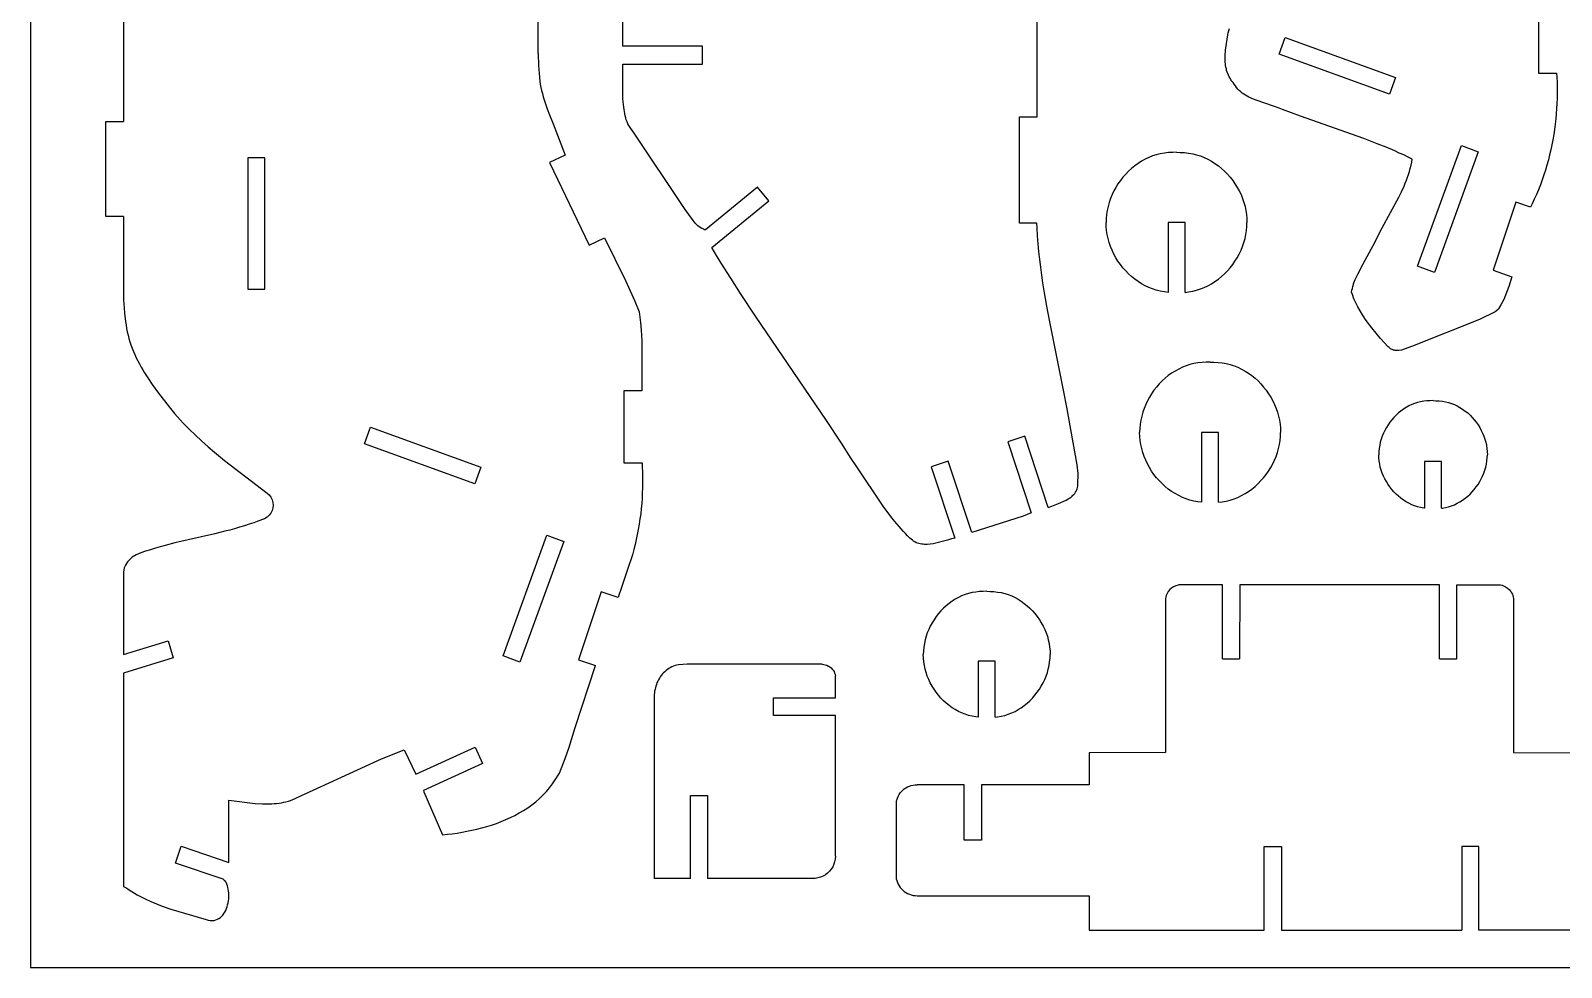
# Model space of a CAD drawing. Extents: x -103 to 103, y -133 to 133.
# Drawn here: x -103.5 to -0.1, y -133.2 to -69.9 of the extents above; entities that cross this region are included whole.
import ezdxf

# ---------------------------------------------------------------- set-up
doc = ezdxf.new("R2010")
doc.units = 0
doc.header["$MEASUREMENT"] = 0
doc.layers.get('0').update_dxf_attribs({"linetype": 'CONTINUOUS'})

msp = doc.modelspace()

# ---------------------------------------------------------------- linework, layer by layer
for p, q in [((-103.5, -6.83), (-103.5, -133.17)), ((-69.22, -71.47), (-69.22, -63.94)), ((-63.5, -70.96), (-63.5, -63.61)), ((-35.5, -75.74), (-35.5, -68.2)), ((-1.65, -67.92), (-1.65, -72.79)), ((-97.22, -68.71), (-97.22, -76.06)), ((-22.78, -71.24), (-22.64, -70.21)), ((-22.64, -70.21), (-22.6, -70.06)), ((-22.6, -70.06), (-22.51, -69.77)), ((-58.12, -70.96), (-63.5, -70.96)), ((-58.12, -72.17), (-58.12, -70.96)), ((-22.81, -71.59), (-22.78, -71.24)), ((-19.17, -71.51), (-18.75, -70.37)), ((-18.75, -70.37), (-11.31, -73.08)), ((-69.22, -71.47), (-69.19, -72.27)), ((-69.19, -72.27), (-69.15, -72.8)), ((-63.5, -72.17), (-58.12, -72.17)), ((-63.5, -74.49), (-63.5, -72.17)), ((-22.81, -71.82), (-22.81, -71.59)), ((-22.8, -72.05), (-22.81, -71.82)), ((-22.79, -72.16), (-22.8, -72.05)), ((-22.78, -72.27), (-22.79, -72.16)), ((-22.76, -72.39), (-22.78, -72.27)), ((-11.72, -74.21), (-19.17, -71.51)), ((-69.15, -72.8), (-69.1, -73.33)), ((-69.1, -73.33), (-69.07, -73.54)), ((-22.73, -72.5), (-22.76, -72.39)), ((-22.71, -72.61), (-22.73, -72.5)), ((-22.67, -72.71), (-22.71, -72.61)), ((-22.63, -72.82), (-22.67, -72.71)), ((-22.59, -72.92), (-22.63, -72.82)), ((-22.54, -73.03), (-22.59, -72.92)), ((-22.48, -73.13), (-22.54, -73.03)), ((-22.42, -73.23), (-22.48, -73.13)), ((-22.35, -73.32), (-22.42, -73.23)), ((-22.27, -73.41), (-22.35, -73.32)), ((-11.31, -73.08), (-11.72, -74.21)), ((-1.65, -72.79), (-0.42, -72.79)), ((-0.42, -72.79), (-0.41, -73.06)), ((-0.41, -73.06), (-0.39, -73.41)), ((-69.07, -73.54), (-69.03, -73.75)), ((-69.03, -73.75), (-68.98, -73.96)), ((-68.98, -73.96), (-68.93, -74.17)), ((-68.93, -74.17), (-68.88, -74.38)), ((-68.88, -74.38), (-68.82, -74.59)), ((-22.2, -73.54), (-22.27, -73.41)), ((-22.12, -73.65), (-22.2, -73.54)), ((-22.04, -73.76), (-22.12, -73.65)), ((-21.95, -73.86), (-22.04, -73.76)), ((-21.86, -73.96), (-21.95, -73.86)), ((-21.76, -74.04), (-21.86, -73.96)), ((-21.66, -74.13), (-21.76, -74.04)), ((-21.55, -74.2), (-21.66, -74.13)), ((-21.44, -74.27), (-21.55, -74.2)), ((-21.33, -74.34), (-21.44, -74.27)), ((-21.21, -74.4), (-21.33, -74.34)), ((-21.09, -74.46), (-21.21, -74.4)), ((-0.39, -73.41), (-0.39, -73.77)), ((-0.39, -73.77), (-0.39, -74.12)), ((-0.39, -74.12), (-0.39, -74.47)), ((-68.82, -74.59), (-68.75, -74.79)), ((-68.75, -74.79), (-68.61, -75.2)), ((-68.61, -75.2), (-68.46, -75.6)), ((-63.48, -74.73), (-63.5, -74.49)), ((-63.43, -75.08), (-63.48, -74.73)), ((-63.41, -75.23), (-63.43, -75.08)), ((-63.39, -75.37), (-63.41, -75.23)), ((-63.37, -75.52), (-63.39, -75.37)), ((-20.97, -74.52), (-21.09, -74.46)), ((-20.72, -74.62), (-20.97, -74.52)), ((-19.55, -75.01), (-20.72, -74.62)), ((-19.17, -75.14), (-19.55, -75.01)), ((-18.94, -75.24), (-19.17, -75.14)), ((-17.72, -75.7), (-18.94, -75.24)), ((-0.42, -75.18), (-0.45, -75.53)), ((-0.4, -74.83), (-0.42, -75.18)), ((-0.39, -74.47), (-0.4, -74.83)), ((-98.42, -76.06), (-97.22, -76.06)), ((-98.42, -82.46), (-98.42, -76.06)), ((-68.46, -75.6), (-68.21, -76.2)), ((-68.21, -76.2), (-67.39, -78.32)), ((-63.34, -75.66), (-63.37, -75.52)), ((-63.3, -75.8), (-63.34, -75.66)), ((-63.26, -75.93), (-63.3, -75.8)), ((-63.2, -76.07), (-63.26, -75.93)), ((-63.15, -76.2), (-63.2, -76.07)), ((-63.08, -76.33), (-63.15, -76.2)), ((-63, -76.46), (-63.08, -76.33)), ((-62.92, -76.58), (-63, -76.46)), ((-36.7, -82.91), (-36.7, -75.74)), ((-36.7, -75.74), (-35.5, -75.74)), ((-13.45, -77.2), (-17.72, -75.7)), ((-0.52, -76.23), (-0.57, -76.58)), ((-0.48, -75.88), (-0.52, -76.23)), ((-0.45, -75.53), (-0.48, -75.88)), ((-62.83, -76.7), (-62.92, -76.58)), ((-59.28, -82), (-62.83, -76.7)), ((-12.54, -77.55), (-13.45, -77.2)), ((-11.94, -77.79), (-12.54, -77.55)), ((-0.68, -77.28), (-0.74, -77.62)), ((-0.62, -76.93), (-0.68, -77.28)), ((-0.57, -76.58), (-0.62, -76.93)), ((-88.83, -78.5), (-88.83, -87.38)), ((-87.67, -78.5), (-88.83, -78.5)), ((-87.67, -87.38), (-87.67, -78.5)), ((-67.39, -78.32), (-68.45, -78.81)), ((-27.97, -78.48), (-28.22, -78.6)), ((-27.72, -78.38), (-27.97, -78.48)), ((-27.46, -78.3), (-27.72, -78.38)), ((-27.19, -78.23), (-27.46, -78.3)), ((-26.91, -78.18), (-27.19, -78.23)), ((-26.64, -78.15), (-26.91, -78.18)), ((-26.35, -78.14), (-26.64, -78.15)), ((-26.1, -78.13), (-26.35, -78.14)), ((-26.1, -78.13), (-25.84, -78.14)), ((-25.84, -78.14), (-25.56, -78.15)), ((-25.56, -78.15), (-25.28, -78.18)), ((-25.28, -78.18), (-25, -78.23)), ((-25, -78.23), (-24.74, -78.3)), ((-24.74, -78.3), (-24.47, -78.38)), ((-24.47, -78.38), (-24.22, -78.48)), ((-24.22, -78.48), (-23.97, -78.6)), ((-11.34, -78.04), (-11.94, -77.79)), ((-11.05, -78.18), (-11.34, -78.04)), ((-10.75, -78.31), (-11.05, -78.18)), ((-10.46, -78.45), (-10.75, -78.31)), ((-10.17, -78.59), (-10.46, -78.45)), ((-9.81, -85.83), (-6.85, -77.68)), ((-5.72, -78.1), (-8.67, -86.25)), ((-6.85, -77.68), (-5.72, -78.1)), ((-0.9, -78.31), (-0.98, -78.65)), ((-0.82, -77.97), (-0.9, -78.31)), ((-0.74, -77.62), (-0.82, -77.97)), ((-68.45, -78.81), (-65.78, -84.41)), ((-29.53, -79.6), (-29.72, -79.81)), ((-29.34, -79.41), (-29.53, -79.6)), ((-29.13, -79.22), (-29.34, -79.41)), ((-28.92, -79.04), (-29.13, -79.22)), ((-28.69, -78.88), (-28.92, -79.04)), ((-28.46, -78.73), (-28.69, -78.88)), ((-28.22, -78.6), (-28.46, -78.73)), ((-23.97, -78.6), (-23.73, -78.73)), ((-23.73, -78.73), (-23.5, -78.88)), ((-23.5, -78.88), (-23.27, -79.04)), ((-23.27, -79.04), (-23.06, -79.22)), ((-23.06, -79.22), (-22.85, -79.41)), ((-22.85, -79.41), (-22.66, -79.6)), ((-22.66, -79.6), (-22.48, -79.81)), ((-10.43, -79.62), (-10.37, -79.42)), ((-10.37, -79.42), (-10.31, -79.22)), ((-10.31, -79.22), (-10.25, -79.01)), ((-10.25, -79.01), (-10.21, -78.8)), ((-10.21, -78.8), (-10.17, -78.59)), ((-1.18, -79.33), (-1.29, -79.66)), ((-1.08, -78.99), (-1.18, -79.33)), ((-0.98, -78.65), (-1.08, -78.99)), ((-54.39, -80.48), (-57.92, -83.37)), ((-53.63, -81.41), (-54.39, -80.48)), ((-30.19, -80.5), (-30.33, -80.74)), ((-30.05, -80.26), (-30.19, -80.5)), ((-29.89, -80.03), (-30.05, -80.26)), ((-29.72, -79.81), (-29.89, -80.03)), ((-22.48, -79.81), (-22.3, -80.03)), ((-22.3, -80.03), (-22.15, -80.26)), ((-22.15, -80.26), (-22, -80.5)), ((-22, -80.5), (-21.86, -80.74)), ((-10.91, -80.79), (-10.73, -80.41)), ((-10.73, -80.41), (-10.65, -80.22)), ((-10.65, -80.22), (-10.57, -80.02)), ((-10.57, -80.02), (-10.5, -79.82)), ((-10.5, -79.82), (-10.43, -79.62)), ((-1.52, -80.33), (-1.65, -80.66)), ((-1.4, -80), (-1.52, -80.33)), ((-1.29, -79.66), (-1.4, -80)), ((-57.48, -84.57), (-53.63, -81.41)), ((-30.64, -81.51), (-30.72, -81.78)), ((-30.55, -81.25), (-30.64, -81.51)), ((-30.45, -80.99), (-30.55, -81.25)), ((-30.33, -80.74), (-30.45, -80.99)), ((-21.86, -80.74), (-21.74, -80.99)), ((-21.74, -80.99), (-21.64, -81.25)), ((-21.64, -81.25), (-21.55, -81.51)), ((-21.55, -81.51), (-21.47, -81.78)), ((-12.21, -83.23), (-11.09, -81.17)), ((-11.09, -81.17), (-10.91, -80.79)), ((-3.17, -81.5), (-4.7, -86.1)), ((-2.18, -81.84), (-3.17, -81.5)), ((-2.08, -81.62), (-2.18, -81.84)), ((-1.93, -81.3), (-2.08, -81.62)), ((-1.79, -80.98), (-1.93, -81.3)), ((-1.65, -80.66), (-1.79, -80.98)), ((-97.22, -82.46), (-98.42, -82.46)), ((-97.22, -82.46), (-97.22, -88.1)), ((-58.62, -82.91), (-59.28, -82)), ((-30.82, -82.32), (-30.85, -82.6)), ((-30.85, -82.6), (-30.85, -82.87)), ((-30.78, -82.05), (-30.82, -82.32)), ((-30.72, -81.78), (-30.78, -82.05)), ((-21.47, -81.78), (-21.41, -82.05)), ((-21.41, -82.05), (-21.37, -82.32)), ((-21.37, -82.32), (-21.35, -82.6)), ((-21.35, -82.6), (-21.34, -82.87)), ((-58.43, -83.09), (-58.62, -82.91)), ((-58.28, -83.21), (-58.43, -83.09)), ((-58.17, -83.27), (-58.28, -83.21)), ((-58.05, -83.33), (-58.17, -83.27)), ((-57.98, -83.36), (-58.05, -83.33)), ((-57.92, -83.37), (-57.98, -83.36)), ((-35.54, -82.91), (-36.7, -82.91)), ((-35.52, -83.24), (-35.54, -82.91)), ((-35.49, -83.77), (-35.52, -83.24)), ((-30.85, -83.15), (-30.85, -82.87)), ((-30.82, -83.42), (-30.85, -83.15)), ((-30.78, -83.69), (-30.82, -83.42)), ((-30.72, -83.96), (-30.78, -83.69)), ((-26.67, -82.87), (-26.67, -87.59)), ((-25.52, -82.87), (-26.67, -82.87)), ((-25.52, -87.59), (-25.52, -82.87)), ((-21.47, -83.96), (-21.41, -83.69)), ((-21.41, -83.69), (-21.37, -83.42)), ((-21.37, -83.42), (-21.35, -83.15)), ((-21.35, -83.15), (-21.34, -82.87)), ((-12.5, -83.79), (-12.21, -83.23)), ((-65.78, -84.41), (-64.73, -83.91)), ((-64.73, -83.91), (-63.32, -86.78)), ((-57.16, -85.09), (-57.48, -84.57)), ((-35.45, -84.3), (-35.49, -83.77)), ((-35.4, -84.83), (-35.45, -84.3)), ((-30.64, -84.23), (-30.72, -83.96)), ((-30.55, -84.49), (-30.64, -84.23)), ((-30.45, -84.75), (-30.55, -84.49)), ((-30.33, -85), (-30.45, -84.75)), ((-21.86, -85), (-21.74, -84.75)), ((-21.74, -84.75), (-21.64, -84.49)), ((-21.64, -84.49), (-21.55, -84.23)), ((-21.55, -84.23), (-21.47, -83.96)), ((-13.5, -85.66), (-12.68, -84.17)), ((-12.68, -84.17), (-12.5, -83.79)), ((-56.85, -85.61), (-57.16, -85.09)), ((-56.2, -86.64), (-56.85, -85.61)), ((-35.34, -85.36), (-35.4, -84.83)), ((-35.27, -85.89), (-35.34, -85.36)), ((-30.19, -85.25), (-30.33, -85)), ((-30.05, -85.48), (-30.19, -85.25)), ((-29.89, -85.71), (-30.05, -85.48)), ((-29.72, -85.93), (-29.89, -85.71)), ((-22.48, -85.93), (-22.3, -85.71)), ((-22.3, -85.71), (-22.15, -85.48)), ((-22.15, -85.48), (-22, -85.25)), ((-22, -85.25), (-21.86, -85)), ((-13.86, -86.36), (-13.5, -85.66)), ((-63.32, -86.78), (-62.68, -88.19)), ((-55.54, -87.67), (-56.2, -86.64)), ((-35.2, -86.42), (-35.27, -85.89)), ((-35.12, -86.95), (-35.2, -86.42)), ((-29.53, -86.14), (-29.72, -85.93)), ((-29.34, -86.34), (-29.53, -86.14)), ((-29.13, -86.52), (-29.34, -86.34)), ((-28.92, -86.7), (-29.13, -86.52)), ((-28.69, -86.86), (-28.92, -86.7)), ((-23.5, -86.86), (-23.27, -86.7)), ((-23.27, -86.7), (-23.06, -86.52)), ((-23.06, -86.52), (-22.85, -86.34)), ((-22.85, -86.34), (-22.66, -86.14)), ((-22.66, -86.14), (-22.48, -85.93)), ((-14.11, -86.95), (-14.02, -86.71)), ((-14.02, -86.71), (-13.86, -86.36)), ((-8.67, -86.25), (-9.81, -85.83)), ((-4.7, -86.1), (-3.44, -86.53)), ((-3.44, -86.53), (-3.65, -87.2)), ((-88.83, -87.38), (-87.67, -87.38)), ((-54.53, -89.19), (-55.54, -87.67)), ((-35.04, -87.48), (-35.12, -86.95)), ((-34.95, -88), (-35.04, -87.48)), ((-28.46, -87.01), (-28.69, -86.86)), ((-28.22, -87.14), (-28.46, -87.01)), ((-27.97, -87.26), (-28.22, -87.14)), ((-27.72, -87.36), (-27.97, -87.26)), ((-27.46, -87.45), (-27.72, -87.36)), ((-27.19, -87.51), (-27.46, -87.45)), ((-26.91, -87.56), (-27.19, -87.51)), ((-26.67, -87.59), (-26.91, -87.56)), ((-25.52, -87.59), (-25.28, -87.56)), ((-25.28, -87.56), (-25, -87.51)), ((-25, -87.51), (-24.74, -87.45)), ((-24.74, -87.45), (-24.47, -87.36)), ((-24.47, -87.36), (-24.22, -87.26)), ((-24.22, -87.26), (-23.97, -87.14)), ((-23.97, -87.14), (-23.73, -87.01)), ((-23.73, -87.01), (-23.5, -86.86)), ((-14.27, -87.58), (-14.25, -87.45)), ((-14.22, -87.73), (-14.27, -87.58)), ((-14.25, -87.45), (-14.22, -87.33)), ((-14.22, -87.33), (-14.18, -87.2)), ((-14.11, -88.02), (-14.22, -87.73)), ((-14.18, -87.2), (-14.11, -86.95)), ((-3.65, -87.2), (-3.99, -88.07)), ((-97.22, -88.1), (-97.19, -88.63)), ((-97.19, -88.63), (-97.15, -89)), ((-62.68, -88.19), (-62.4, -88.91)), ((-62.4, -88.91), (-62.34, -89.26)), ((-34.86, -88.53), (-34.95, -88)), ((-34.66, -89.58), (-34.86, -88.53)), ((-13.98, -88.3), (-14.11, -88.02)), ((-13.84, -88.57), (-13.98, -88.3)), ((-13.69, -88.84), (-13.84, -88.57)), ((-13.53, -89.1), (-13.69, -88.84)), ((-4.57, -88.91), (-5.63, -89.42)), ((-4.38, -88.74), (-4.57, -88.91)), ((-4.34, -88.7), (-4.38, -88.74)), ((-4.18, -88.44), (-4.34, -88.7)), ((-3.99, -88.07), (-4.18, -88.44)), ((-97.15, -89), (-97.08, -89.55)), ((-97.08, -89.55), (-97.05, -89.78)), ((-97.05, -89.78), (-97.02, -90.02)), ((-62.34, -89.26), (-62.3, -89.62)), ((-62.3, -89.62), (-62.25, -90.15)), ((-49.74, -96.25), (-54.53, -89.19)), ((-33.71, -94.3), (-34.66, -89.58)), ((-13.28, -89.49), (-13.53, -89.1)), ((-12.91, -89.99), (-13.28, -89.49)), ((-5.63, -89.42), (-10.16, -91.23)), ((-97.02, -90.02), (-96.97, -90.25)), ((-96.97, -90.25), (-96.92, -90.47)), ((-96.92, -90.47), (-96.86, -90.7)), ((-96.86, -90.7), (-96.79, -90.92)), ((-96.79, -90.92), (-96.72, -91.14)), ((-62.25, -90.15), (-62.21, -90.87)), ((-62.21, -90.87), (-62.22, -94.23)), ((-12.31, -90.7), (-12.91, -89.99)), ((-11.79, -91.26), (-12.31, -90.7)), ((-96.72, -91.14), (-96.64, -91.36)), ((-96.64, -91.36), (-96.55, -91.58)), ((-96.55, -91.58), (-96.46, -91.79)), ((-96.46, -91.79), (-96.36, -92)), ((-96.36, -92), (-96.26, -92.21)), ((-11.74, -91.31), (-11.79, -91.26)), ((-11.69, -91.36), (-11.74, -91.31)), ((-11.64, -91.39), (-11.69, -91.36)), ((-11.59, -91.42), (-11.64, -91.39)), ((-11.54, -91.45), (-11.59, -91.42)), ((-11.48, -91.47), (-11.54, -91.45)), ((-11.43, -91.49), (-11.48, -91.47)), ((-11.37, -91.5), (-11.43, -91.49)), ((-11.32, -91.51), (-11.37, -91.5)), ((-11.2, -91.52), (-11.32, -91.51)), ((-11.09, -91.51), (-11.2, -91.52)), ((-10.91, -91.48), (-11.09, -91.51)), ((-10.22, -91.25), (-10.91, -91.48)), ((-10.16, -91.23), (-10.22, -91.25)), ((-96.26, -92.21), (-96.15, -92.42)), ((-96.15, -92.42), (-96.04, -92.63)), ((-96.04, -92.63), (-95.92, -92.83)), ((-95.92, -92.83), (-95.8, -93.03)), ((-95.8, -93.03), (-95.67, -93.23)), ((-26.43, -93.05), (-26.65, -93.21)), ((-26.19, -92.9), (-26.43, -93.05)), ((-25.95, -92.77), (-26.19, -92.9)), ((-25.7, -92.65), (-25.95, -92.77)), ((-25.45, -92.55), (-25.7, -92.65)), ((-25.19, -92.46), (-25.45, -92.55)), ((-24.92, -92.4), (-25.19, -92.46)), ((-24.65, -92.35), (-24.92, -92.4)), ((-24.37, -92.32), (-24.65, -92.35)), ((-24.09, -92.31), (-24.37, -92.32)), ((-23.83, -92.3), (-24.09, -92.31)), ((-23.83, -92.3), (-23.57, -92.31)), ((-23.57, -92.31), (-23.29, -92.32)), ((-23.29, -92.32), (-23.01, -92.35)), ((-23.01, -92.35), (-22.74, -92.4)), ((-22.74, -92.4), (-22.47, -92.46)), ((-22.47, -92.46), (-22.21, -92.55)), ((-22.21, -92.55), (-21.95, -92.65)), ((-21.95, -92.65), (-21.7, -92.77)), ((-21.7, -92.77), (-21.46, -92.9)), ((-21.46, -92.9), (-21.23, -93.05)), ((-21.23, -93.05), (-21.01, -93.21)), ((-95.67, -93.23), (-95.54, -93.43)), ((-95.54, -93.43), (-95.28, -93.82)), ((-95.28, -93.82), (-94.86, -94.39)), ((-27.45, -93.98), (-27.62, -94.2)), ((-27.26, -93.77), (-27.45, -93.98)), ((-27.07, -93.57), (-27.26, -93.77)), ((-26.87, -93.39), (-27.07, -93.57)), ((-26.65, -93.21), (-26.87, -93.39)), ((-21.01, -93.21), (-20.79, -93.39)), ((-20.79, -93.39), (-20.59, -93.57)), ((-20.59, -93.57), (-20.39, -93.77)), ((-20.39, -93.77), (-20.21, -93.98)), ((-20.21, -93.98), (-20.04, -94.2)), ((-94.86, -94.39), (-94.15, -95.31)), ((-63.42, -94.23), (-63.42, -99.1)), ((-62.22, -94.23), (-63.42, -94.23)), ((-33.51, -95.35), (-33.71, -94.3)), ((-28.06, -94.91), (-28.18, -95.16)), ((-27.93, -94.66), (-28.06, -94.91)), ((-27.78, -94.43), (-27.93, -94.66)), ((-27.62, -94.2), (-27.78, -94.43)), ((-20.04, -94.2), (-19.88, -94.43)), ((-19.88, -94.43), (-19.73, -94.66)), ((-19.73, -94.66), (-19.6, -94.91)), ((-19.6, -94.91), (-19.48, -95.16)), ((-10.02, -95.09), (-10.21, -95.17)), ((-9.81, -95.02), (-10.02, -95.09)), ((-9.61, -94.97), (-9.81, -95.02)), ((-9.4, -94.94), (-9.61, -94.97)), ((-9.18, -94.91), (-9.4, -94.94)), ((-8.97, -94.91), (-9.18, -94.91)), ((-8.77, -94.9), (-8.97, -94.91)), ((-8.77, -94.9), (-8.57, -94.91)), ((-8.57, -94.91), (-8.35, -94.91)), ((-8.35, -94.91), (-8.14, -94.94)), ((-8.14, -94.94), (-7.93, -94.97)), ((-7.93, -94.97), (-7.72, -95.02)), ((-7.72, -95.02), (-7.52, -95.09)), ((-7.52, -95.09), (-7.32, -95.17)), ((-94.15, -95.31), (-93.97, -95.54)), ((-93.97, -95.54), (-93.78, -95.76)), ((-93.78, -95.76), (-93.59, -95.98)), ((-93.59, -95.98), (-93.39, -96.19)), ((-32.8, -99.24), (-33.51, -95.35)), ((-28.45, -95.94), (-28.51, -96.21)), ((-28.38, -95.68), (-28.45, -95.94)), ((-28.28, -95.42), (-28.38, -95.68)), ((-28.18, -95.16), (-28.28, -95.42)), ((-19.48, -95.16), (-19.37, -95.42)), ((-19.37, -95.42), (-19.28, -95.68)), ((-19.28, -95.68), (-19.21, -95.94)), ((-19.21, -95.94), (-19.15, -96.21)), ((-11.41, -96.03), (-11.56, -96.19)), ((-11.26, -95.88), (-11.41, -96.03)), ((-11.11, -95.73), (-11.26, -95.88)), ((-10.94, -95.6), (-11.11, -95.73)), ((-10.77, -95.47), (-10.94, -95.6)), ((-10.59, -95.36), (-10.77, -95.47)), ((-10.4, -95.26), (-10.59, -95.36)), ((-10.21, -95.17), (-10.4, -95.26)), ((-7.32, -95.17), (-7.13, -95.26)), ((-7.13, -95.26), (-6.95, -95.36)), ((-6.95, -95.36), (-6.77, -95.47)), ((-6.77, -95.47), (-6.59, -95.6)), ((-6.59, -95.6), (-6.43, -95.73)), ((-6.43, -95.73), (-6.27, -95.88)), ((-6.27, -95.88), (-6.12, -96.03)), ((-6.12, -96.03), (-5.98, -96.19)), ((-93.39, -96.19), (-93.19, -96.41)), ((-93.19, -96.41), (-92.99, -96.62)), ((-92.99, -96.62), (-92.79, -96.82)), ((-92.79, -96.82), (-92.37, -97.23)), ((-80.94, -97.82), (-80.53, -96.68)), ((-80.53, -96.68), (-73.08, -99.39)), ((-48.73, -97.78), (-49.74, -96.25)), ((-28.58, -96.76), (-28.59, -97.04)), ((-28.58, -97.31), (-28.59, -97.04)), ((-28.55, -96.49), (-28.58, -96.76)), ((-28.51, -96.21), (-28.55, -96.49)), ((-24.41, -97.04), (-24.41, -101.75)), ((-23.25, -97.04), (-24.41, -97.04)), ((-23.25, -101.75), (-23.25, -97.04)), ((-19.15, -96.21), (-19.1, -96.49)), ((-19.1, -96.49), (-19.08, -96.76)), ((-19.08, -96.76), (-19.07, -97.04)), ((-19.08, -97.31), (-19.07, -97.04)), ((-12.12, -97.1), (-12.2, -97.3)), ((-12.03, -96.91), (-12.12, -97.1)), ((-11.92, -96.72), (-12.03, -96.91)), ((-11.81, -96.54), (-11.92, -96.72)), ((-11.69, -96.36), (-11.81, -96.54)), ((-11.56, -96.19), (-11.69, -96.36)), ((-5.98, -96.19), (-5.85, -96.36)), ((-5.85, -96.36), (-5.73, -96.54)), ((-5.73, -96.54), (-5.61, -96.72)), ((-5.61, -96.72), (-5.51, -96.91)), ((-5.51, -96.91), (-5.42, -97.1)), ((-5.42, -97.1), (-5.34, -97.3)), ((-92.37, -97.23), (-91.95, -97.62)), ((-91.95, -97.62), (-91.51, -98.01)), ((-91.51, -98.01), (-91.07, -98.38)), ((-73.49, -100.52), (-80.94, -97.82)), ((-48.07, -98.8), (-48.73, -97.78)), ((-36.35, -97.29), (-37.5, -97.67)), ((-37.5, -97.67), (-35.92, -102.47)), ((-34.77, -102.11), (-36.35, -97.29)), ((-28.55, -97.59), (-28.58, -97.31)), ((-28.51, -97.86), (-28.55, -97.59)), ((-28.45, -98.13), (-28.51, -97.86)), ((-28.38, -98.4), (-28.45, -98.13)), ((-19.28, -98.4), (-19.21, -98.13)), ((-19.21, -98.13), (-19.15, -97.86)), ((-19.15, -97.86), (-19.1, -97.59)), ((-19.1, -97.59), (-19.08, -97.31)), ((-12.41, -98.12), (-12.43, -98.33)), ((-12.37, -97.91), (-12.41, -98.12)), ((-12.33, -97.7), (-12.37, -97.91)), ((-12.27, -97.5), (-12.33, -97.7)), ((-12.2, -97.3), (-12.27, -97.5)), ((-5.34, -97.3), (-5.27, -97.5)), ((-5.27, -97.5), (-5.21, -97.7)), ((-5.21, -97.7), (-5.16, -97.91)), ((-5.16, -97.91), (-5.13, -98.12)), ((-5.13, -98.12), (-5.11, -98.33)), ((-91.07, -98.38), (-90.4, -98.93)), ((-90.4, -98.93), (-87.51, -101.14)), ((-63.42, -99.1), (-62.2, -99.1)), ((-62.2, -99.1), (-62.18, -99.37)), ((-47.74, -99.31), (-48.07, -98.8)), ((-41.52, -98.99), (-42.67, -99.37)), ((-39.93, -103.81), (-41.52, -98.99)), ((-32.75, -99.82), (-32.8, -99.24)), ((-28.28, -98.66), (-28.38, -98.4)), ((-28.18, -98.92), (-28.28, -98.66)), ((-28.06, -99.17), (-28.18, -98.92)), ((-27.93, -99.41), (-28.06, -99.17)), ((-19.73, -99.41), (-19.6, -99.17)), ((-19.6, -99.17), (-19.48, -98.92)), ((-19.48, -98.92), (-19.37, -98.66)), ((-19.37, -98.66), (-19.28, -98.4)), ((-12.43, -98.33), (-12.43, -98.55)), ((-12.43, -98.76), (-12.43, -98.55)), ((-12.41, -98.97), (-12.43, -98.76)), ((-12.37, -99.18), (-12.41, -98.97)), ((-12.33, -99.39), (-12.37, -99.18)), ((-8.19, -99.01), (-9.35, -99.01)), ((-9.35, -99.01), (-9.35, -102.16)), ((-8.19, -102.16), (-8.19, -99.01)), ((-5.21, -99.39), (-5.16, -99.18)), ((-5.16, -99.18), (-5.13, -98.97)), ((-5.13, -98.97), (-5.11, -98.76)), ((-5.11, -98.33), (-5.1, -98.55)), ((-5.11, -98.76), (-5.1, -98.55)), ((-73.08, -99.39), (-73.49, -100.52)), ((-62.18, -99.37), (-62.17, -99.72)), ((-62.17, -99.72), (-62.16, -100.08)), ((-62.16, -100.08), (-62.16, -100.43)), ((-45.91, -102.02), (-47.74, -99.31)), ((-42.67, -99.37), (-41.08, -104.19)), ((-32.76, -100.57), (-32.75, -99.82)), ((-27.78, -99.65), (-27.93, -99.41)), ((-27.62, -99.88), (-27.78, -99.65)), ((-27.45, -100.1), (-27.62, -99.88)), ((-27.26, -100.3), (-27.45, -100.1)), ((-20.39, -100.3), (-20.21, -100.1)), ((-20.21, -100.1), (-20.04, -99.88)), ((-20.04, -99.88), (-19.88, -99.65)), ((-19.88, -99.65), (-19.73, -99.41)), ((-12.27, -99.59), (-12.33, -99.39)), ((-12.2, -99.8), (-12.27, -99.59)), ((-12.12, -99.99), (-12.2, -99.8)), ((-12.03, -100.19), (-12.12, -99.99)), ((-11.92, -100.37), (-12.03, -100.19)), ((-5.61, -100.37), (-5.51, -100.19)), ((-5.51, -100.19), (-5.42, -99.99)), ((-5.42, -99.99), (-5.34, -99.8)), ((-5.34, -99.8), (-5.27, -99.59)), ((-5.27, -99.59), (-5.21, -99.39)), ((-87.51, -101.14), (-87.38, -101.27)), ((-87.38, -101.27), (-87.27, -101.42)), ((-62.18, -101.14), (-62.2, -101.49)), ((-62.16, -100.78), (-62.18, -101.14)), ((-62.16, -100.43), (-62.16, -100.78)), ((-33.15, -101.35), (-33.09, -101.29)), ((-33.09, -101.29), (-33.03, -101.23)), ((-33.03, -101.23), (-32.97, -101.16)), ((-32.97, -101.16), (-32.92, -101.09)), ((-32.92, -101.09), (-32.88, -101.01)), ((-32.88, -101.01), (-32.84, -100.93)), ((-32.84, -100.93), (-32.81, -100.85)), ((-32.81, -100.85), (-32.78, -100.76)), ((-32.78, -100.76), (-32.77, -100.67)), ((-32.77, -100.67), (-32.76, -100.57)), ((-27.07, -100.5), (-27.26, -100.3)), ((-26.87, -100.69), (-27.07, -100.5)), ((-26.65, -100.87), (-26.87, -100.69)), ((-26.43, -101.03), (-26.65, -100.87)), ((-26.19, -101.18), (-26.43, -101.03)), ((-25.95, -101.31), (-26.19, -101.18)), ((-25.7, -101.43), (-25.95, -101.31)), ((-21.95, -101.43), (-21.7, -101.31)), ((-21.7, -101.31), (-21.46, -101.18)), ((-21.46, -101.18), (-21.23, -101.03)), ((-21.23, -101.03), (-21.01, -100.87)), ((-21.01, -100.87), (-20.79, -100.69)), ((-20.79, -100.69), (-20.59, -100.5)), ((-20.59, -100.5), (-20.39, -100.3)), ((-11.81, -100.56), (-11.92, -100.37)), ((-11.69, -100.73), (-11.81, -100.56)), ((-11.56, -100.9), (-11.69, -100.73)), ((-11.41, -101.06), (-11.56, -100.9)), ((-11.26, -101.22), (-11.41, -101.06)), ((-11.11, -101.36), (-11.26, -101.22)), ((-6.43, -101.36), (-6.27, -101.22)), ((-6.27, -101.22), (-6.12, -101.06)), ((-6.12, -101.06), (-5.98, -100.9)), ((-5.98, -100.9), (-5.85, -100.73)), ((-5.85, -100.73), (-5.73, -100.56)), ((-5.73, -100.56), (-5.61, -100.37)), ((-87.19, -102.32), (-87.28, -102.49)), ((-87.27, -101.42), (-87.19, -101.59)), ((-87.19, -101.59), (-87.14, -101.77)), ((-87.14, -102.14), (-87.19, -102.32)), ((-87.14, -101.77), (-87.12, -101.96)), ((-87.12, -101.96), (-87.14, -102.14)), ((-62.25, -102.19), (-62.29, -102.54)), ((-62.22, -101.84), (-62.25, -102.19)), ((-62.2, -101.49), (-62.22, -101.84)), ((-45.39, -102.72), (-45.91, -102.02)), ((-34.77, -102.11), (-34.51, -102.03)), ((-34.51, -102.03), (-34.07, -101.85)), ((-34.07, -101.85), (-33.54, -101.61)), ((-33.54, -101.61), (-33.38, -101.51)), ((-33.38, -101.51), (-33.3, -101.46)), ((-33.3, -101.46), (-33.22, -101.41)), ((-33.22, -101.41), (-33.15, -101.35)), ((-25.45, -101.53), (-25.7, -101.43)), ((-25.19, -101.61), (-25.45, -101.53)), ((-24.92, -101.68), (-25.19, -101.61)), ((-24.65, -101.73), (-24.92, -101.68)), ((-24.41, -101.75), (-24.65, -101.73)), ((-23.25, -101.75), (-23.01, -101.73)), ((-23.01, -101.73), (-22.74, -101.68)), ((-22.74, -101.68), (-22.47, -101.61)), ((-22.47, -101.61), (-22.21, -101.53)), ((-22.21, -101.53), (-21.95, -101.43)), ((-10.94, -101.49), (-11.11, -101.36)), ((-10.77, -101.62), (-10.94, -101.49)), ((-10.59, -101.73), (-10.77, -101.62)), ((-10.4, -101.83), (-10.59, -101.73)), ((-10.21, -101.93), (-10.4, -101.83)), ((-10.02, -102), (-10.21, -101.93)), ((-9.81, -102.07), (-10.02, -102)), ((-9.61, -102.12), (-9.81, -102.07)), ((-9.4, -102.16), (-9.61, -102.12)), ((-9.35, -102.16), (-9.4, -102.16)), ((-8.19, -102.16), (-8.14, -102.16)), ((-8.14, -102.16), (-7.93, -102.12)), ((-7.93, -102.12), (-7.72, -102.07)), ((-7.72, -102.07), (-7.52, -102)), ((-7.52, -102), (-7.32, -101.93)), ((-7.32, -101.93), (-7.13, -101.83)), ((-7.13, -101.83), (-6.95, -101.73)), ((-6.95, -101.73), (-6.77, -101.62)), ((-6.77, -101.62), (-6.59, -101.49)), ((-6.59, -101.49), (-6.43, -101.36)), ((-89.06, -103.36), (-89.39, -103.45)), ((-88.74, -103.25), (-89.06, -103.36)), ((-88.41, -103.14), (-88.74, -103.25)), ((-88.09, -103.02), (-88.41, -103.14)), ((-87.77, -102.9), (-88.09, -103.02)), ((-87.71, -102.87), (-87.77, -102.9)), ((-87.69, -102.87), (-87.71, -102.87)), ((-87.53, -102.77), (-87.69, -102.87)), ((-87.39, -102.64), (-87.53, -102.77)), ((-87.28, -102.49), (-87.39, -102.64)), ((-62.39, -103.24), (-62.45, -103.59)), ((-62.34, -102.89), (-62.39, -103.24)), ((-62.29, -102.54), (-62.34, -102.89)), ((-45.12, -103.06), (-45.39, -102.72)), ((-44.84, -103.39), (-45.12, -103.06)), ((-44.56, -103.72), (-44.84, -103.39)), ((-36.45, -102.71), (-39.93, -103.81)), ((-35.92, -102.47), (-36.45, -102.71)), ((-91.06, -103.89), (-93.75, -104.51)), ((-90.39, -103.72), (-91.06, -103.89)), ((-90.05, -103.64), (-90.39, -103.72)), ((-89.72, -103.55), (-90.05, -103.64)), ((-89.39, -103.45), (-89.72, -103.55)), ((-71.58, -112.14), (-68.62, -103.99)), ((-67.49, -104.41), (-70.45, -112.56)), ((-68.62, -103.99), (-67.49, -104.41)), ((-62.59, -104.28), (-62.67, -104.62)), ((-62.52, -103.93), (-62.59, -104.28)), ((-62.45, -103.59), (-62.52, -103.93)), ((-44.41, -103.87), (-44.56, -103.72)), ((-44.26, -104.03), (-44.41, -103.87)), ((-44.1, -104.18), (-44.26, -104.03)), ((-43.94, -104.33), (-44.1, -104.18)), ((-43.86, -104.39), (-43.94, -104.33)), ((-43.77, -104.44), (-43.86, -104.39)), ((-41.57, -104.31), (-42.54, -104.56)), ((-41.29, -104.24), (-41.57, -104.31)), ((-41.08, -104.19), (-41.29, -104.24)), ((-96.63, -105.46), (-96.95, -105.79)), ((-96.37, -105.3), (-96.63, -105.46)), ((-96.05, -105.18), (-96.37, -105.3)), ((-95.73, -105.07), (-96.05, -105.18)), ((-95.4, -104.97), (-95.73, -105.07)), ((-95.07, -104.87), (-95.4, -104.97)), ((-94.74, -104.77), (-95.07, -104.87)), ((-94.41, -104.68), (-94.74, -104.77)), ((-93.75, -104.51), (-94.41, -104.68)), ((-62.85, -105.3), (-62.95, -105.64)), ((-62.76, -104.96), (-62.85, -105.3)), ((-62.67, -104.62), (-62.76, -104.96)), ((-43.68, -104.49), (-43.77, -104.44)), ((-43.59, -104.52), (-43.68, -104.49)), ((-43.5, -104.55), (-43.59, -104.52)), ((-43.41, -104.57), (-43.5, -104.55)), ((-43.31, -104.59), (-43.41, -104.57)), ((-43.22, -104.6), (-43.31, -104.59)), ((-43.12, -104.61), (-43.22, -104.6)), ((-43.03, -104.61), (-43.12, -104.61)), ((-42.93, -104.61), (-43.03, -104.61)), ((-42.74, -104.59), (-42.93, -104.61)), ((-42.54, -104.56), (-42.74, -104.59)), ((-97.2, -106.33), (-97.22, -106.49)), ((-97.22, -106.49), (-97.22, -112.03)), ((-97.17, -106.19), (-97.2, -106.33)), ((-97.09, -106), (-97.17, -106.19)), ((-96.95, -105.79), (-97.09, -106)), ((-63.17, -106.31), (-63.29, -106.64)), ((-63.06, -105.97), (-63.17, -106.31)), ((-62.95, -105.64), (-63.06, -105.97)), ((-63.52, -107.31), (-63.63, -107.64)), ((-63.41, -106.97), (-63.52, -107.31)), ((-63.29, -106.64), (-63.41, -106.97)), ((-26.3, -107.47), (-26.43, -107.55)), ((-26.15, -107.4), (-26.3, -107.47)), ((-26.05, -107.37), (-26.15, -107.4)), ((-25.95, -107.34), (-26.05, -107.37)), ((-25.9, -107.33), (-25.95, -107.34)), ((-23, -107.33), (-25.9, -107.33)), ((-23, -112.33), (-23, -107.33)), ((-21.83, -107.33), (-21.84, -112.33)), ((-8.34, -107.33), (-21.83, -107.33)), ((-8.33, -112.33), (-8.34, -107.33)), ((-7.17, -112.33), (-7.17, -107.33)), ((-7.17, -107.33), (-4.27, -107.33)), ((-4.27, -107.33), (-4.22, -107.34)), ((-4.22, -107.34), (-4.11, -107.36)), ((-4.11, -107.36), (-4.01, -107.4)), ((-4.01, -107.4), (-3.87, -107.47)), ((-3.87, -107.47), (-3.73, -107.55)), ((-64.95, -107.81), (-66.48, -112.41)), ((-63.82, -108.19), (-64.95, -107.81)), ((-63.75, -107.97), (-63.82, -108.19)), ((-63.63, -107.64), (-63.75, -107.97)), ((-41.26, -108.45), (-41.46, -108.59)), ((-41.05, -108.31), (-41.26, -108.45)), ((-40.83, -108.19), (-41.05, -108.31)), ((-40.61, -108.09), (-40.83, -108.19)), ((-40.38, -108), (-40.61, -108.09)), ((-40.14, -107.92), (-40.38, -108)), ((-39.9, -107.86), (-40.14, -107.92)), ((-39.65, -107.82), (-39.9, -107.86)), ((-39.4, -107.79), (-39.65, -107.82)), ((-39.15, -107.78), (-39.4, -107.79)), ((-38.92, -107.77), (-39.15, -107.78)), ((-38.92, -107.77), (-38.69, -107.78)), ((-38.69, -107.78), (-38.43, -107.79)), ((-38.43, -107.79), (-38.18, -107.82)), ((-38.18, -107.82), (-37.94, -107.86)), ((-37.94, -107.86), (-37.69, -107.92)), ((-37.69, -107.92), (-37.46, -108)), ((-37.46, -108), (-37.23, -108.09)), ((-37.23, -108.09), (-37, -108.19)), ((-37, -108.19), (-36.79, -108.31)), ((-36.79, -108.31), (-36.58, -108.45)), ((-36.58, -108.45), (-36.38, -108.59)), ((-26.82, -108.16), (-26.83, -108.27)), ((-26.83, -108.27), (-26.83, -108.38)), ((-26.83, -108.38), (-26.83, -118.66)), ((-26.79, -108.06), (-26.82, -108.16)), ((-26.76, -107.96), (-26.79, -108.06)), ((-26.71, -107.87), (-26.76, -107.96)), ((-26.65, -107.78), (-26.71, -107.87)), ((-26.55, -107.66), (-26.65, -107.78)), ((-26.43, -107.55), (-26.55, -107.66)), ((-3.73, -107.55), (-3.62, -107.66)), ((-3.62, -107.66), (-3.51, -107.78)), ((-3.51, -107.78), (-3.46, -107.87)), ((-3.46, -107.87), (-3.41, -107.96)), ((-3.41, -107.96), (-3.37, -108.06)), ((-3.37, -108.06), (-3.35, -108.16)), ((-3.35, -108.16), (-3.33, -108.27)), ((-3.33, -108.27), (-3.33, -108.38)), ((-3.33, -108.38), (-3.33, -118.66)), ((-42.33, -109.48), (-42.47, -109.69)), ((-42.17, -109.28), (-42.33, -109.48)), ((-42.01, -109.1), (-42.17, -109.28)), ((-41.84, -108.92), (-42.01, -109.1)), ((-41.65, -108.75), (-41.84, -108.92)), ((-41.46, -108.59), (-41.65, -108.75)), ((-36.38, -108.59), (-36.18, -108.75)), ((-36.18, -108.75), (-36, -108.92)), ((-36, -108.92), (-35.83, -109.1)), ((-35.83, -109.1), (-35.66, -109.28)), ((-35.66, -109.28), (-35.51, -109.48)), ((-35.51, -109.48), (-35.36, -109.69)), ((-42.93, -110.58), (-43.01, -110.81)), ((-42.83, -110.35), (-42.93, -110.58)), ((-42.73, -110.12), (-42.83, -110.35)), ((-42.61, -109.9), (-42.73, -110.12)), ((-42.47, -109.69), (-42.61, -109.9)), ((-35.36, -109.69), (-35.23, -109.9)), ((-35.23, -109.9), (-35.11, -110.12)), ((-35.11, -110.12), (-35, -110.35)), ((-35, -110.35), (-34.91, -110.58)), ((-34.91, -110.58), (-34.82, -110.81)), ((-97.22, -112.03), (-94.21, -111.11)), ((-94.21, -111.11), (-93.86, -112.26)), ((-43.17, -111.54), (-43.19, -111.79)), ((-43.13, -111.3), (-43.17, -111.54)), ((-43.08, -111.05), (-43.13, -111.3)), ((-43.01, -110.81), (-43.08, -111.05)), ((-34.82, -110.81), (-34.76, -111.05)), ((-34.76, -111.05), (-34.7, -111.3)), ((-34.7, -111.3), (-34.67, -111.54)), ((-34.67, -111.54), (-34.64, -111.79)), ((-93.86, -112.26), (-97.22, -113.29)), ((-70.45, -112.56), (-71.58, -112.14)), ((-66.48, -112.41), (-65.35, -112.78)), ((-59.16, -112.69), (-59.73, -112.73)), ((-58.31, -112.69), (-59.16, -112.69)), ((-50.04, -112.7), (-58.31, -112.69)), ((-50.04, -112.7), (-49.93, -112.71)), ((-43.19, -111.79), (-43.2, -112.04)), ((-43.19, -112.29), (-43.2, -112.04)), ((-43.17, -112.53), (-43.19, -112.29)), ((-43.13, -112.78), (-43.17, -112.53)), ((-39.5, -112.5), (-39.5, -116.27)), ((-38.34, -112.5), (-39.5, -112.5)), ((-38.34, -116.27), (-38.34, -112.5)), ((-34.7, -112.78), (-34.67, -112.53)), ((-34.67, -112.53), (-34.64, -112.29)), ((-34.64, -111.79), (-34.64, -112.04)), ((-34.64, -112.29), (-34.64, -112.04)), ((-23, -112.33), (-21.84, -112.33)), ((-8.33, -112.33), (-7.17, -112.33)), ((-97.22, -113.29), (-97.22, -127.7)), ((-66.71, -116.98), (-65.35, -112.78)), ((-61.03, -113.64), (-61.09, -113.74)), ((-60.97, -113.55), (-61.03, -113.64)), ((-60.9, -113.46), (-60.97, -113.55)), ((-60.83, -113.37), (-60.9, -113.46)), ((-60.75, -113.28), (-60.83, -113.37)), ((-60.67, -113.2), (-60.75, -113.28)), ((-60.58, -113.12), (-60.67, -113.2)), ((-60.49, -113.05), (-60.58, -113.12)), ((-60.4, -112.99), (-60.49, -113.05)), ((-60.3, -112.93), (-60.4, -112.99)), ((-60.19, -112.88), (-60.3, -112.93)), ((-60.08, -112.83), (-60.19, -112.88)), ((-59.97, -112.79), (-60.08, -112.83)), ((-59.85, -112.76), (-59.97, -112.79)), ((-59.73, -112.73), (-59.85, -112.76)), ((-49.93, -112.71), (-49.82, -112.74)), ((-49.82, -112.74), (-49.71, -112.77)), ((-49.71, -112.77), (-49.61, -112.82)), ((-49.61, -112.82), (-49.51, -112.88)), ((-49.51, -112.88), (-49.43, -112.94)), ((-49.43, -112.94), (-49.35, -113.02)), ((-49.35, -113.02), (-49.28, -113.1)), ((-49.28, -113.1), (-49.23, -113.19)), ((-49.23, -113.19), (-49.19, -113.29)), ((-49.19, -113.29), (-49.16, -113.39)), ((-49.16, -113.39), (-49.14, -113.49)), ((-49.14, -114.97), (-49.14, -113.49)), ((-43.08, -113.02), (-43.13, -112.78)), ((-43.01, -113.26), (-43.08, -113.02)), ((-42.93, -113.5), (-43.01, -113.26)), ((-42.83, -113.73), (-42.93, -113.5)), ((-42.73, -113.95), (-42.83, -113.73)), ((-35.11, -113.95), (-35, -113.73)), ((-35, -113.73), (-34.91, -113.5)), ((-34.91, -113.5), (-34.82, -113.26)), ((-34.82, -113.26), (-34.76, -113.02)), ((-34.76, -113.02), (-34.7, -112.78)), ((-61.37, -114.74), (-61.38, -114.85)), ((-61.36, -114.62), (-61.37, -114.74)), ((-61.35, -114.51), (-61.36, -114.62)), ((-61.32, -114.39), (-61.35, -114.51)), ((-61.3, -114.28), (-61.32, -114.39)), ((-61.27, -114.17), (-61.3, -114.28)), ((-61.23, -114.06), (-61.27, -114.17)), ((-61.19, -113.95), (-61.23, -114.06)), ((-61.14, -113.85), (-61.19, -113.95)), ((-61.09, -113.74), (-61.14, -113.85)), ((-42.61, -114.17), (-42.73, -113.95)), ((-42.47, -114.39), (-42.61, -114.17)), ((-42.33, -114.59), (-42.47, -114.39)), ((-42.17, -114.79), (-42.33, -114.59)), ((-35.66, -114.79), (-35.51, -114.59)), ((-35.51, -114.59), (-35.36, -114.39)), ((-35.36, -114.39), (-35.23, -114.17)), ((-35.23, -114.17), (-35.11, -113.95)), ((-61.38, -114.85), (-61.38, -114.97)), ((-61.38, -114.97), (-61.38, -127.16)), ((-53.33, -114.96), (-49.14, -114.97)), ((-53.33, -116.16), (-53.33, -114.96)), ((-42.01, -114.98), (-42.17, -114.79)), ((-41.84, -115.16), (-42.01, -114.98)), ((-41.65, -115.32), (-41.84, -115.16)), ((-41.46, -115.48), (-41.65, -115.32)), ((-41.26, -115.63), (-41.46, -115.48)), ((-41.05, -115.76), (-41.26, -115.63)), ((-40.83, -115.88), (-41.05, -115.76)), ((-37, -115.88), (-36.79, -115.76)), ((-36.79, -115.76), (-36.58, -115.63)), ((-36.58, -115.63), (-36.38, -115.48)), ((-36.38, -115.48), (-36.18, -115.32)), ((-36.18, -115.32), (-36, -115.16)), ((-36, -115.16), (-35.83, -114.98)), ((-35.83, -114.98), (-35.66, -114.79)), ((-49.14, -116.15), (-53.33, -116.16)), ((-49.14, -125.66), (-49.14, -116.15)), ((-40.61, -115.99), (-40.83, -115.88)), ((-40.38, -116.08), (-40.61, -115.99)), ((-40.14, -116.15), (-40.38, -116.08)), ((-39.9, -116.21), (-40.14, -116.15)), ((-39.65, -116.26), (-39.9, -116.21)), ((-39.5, -116.27), (-39.65, -116.26)), ((-38.34, -116.27), (-38.18, -116.26)), ((-38.18, -116.26), (-37.94, -116.21)), ((-37.94, -116.21), (-37.69, -116.15)), ((-37.69, -116.15), (-37.46, -116.08)), ((-37.46, -116.08), (-37.23, -115.99)), ((-37.23, -115.99), (-37, -115.88)), ((-67.12, -118.29), (-66.71, -116.98)), ((-79.79, -119.08), (-78.27, -118.47)), ((-78.27, -118.47), (-77.48, -120.13)), ((-77.48, -120.13), (-73.48, -118.3)), ((-73.48, -118.3), (-72.98, -119.4)), ((-67.39, -119.06), (-67.12, -118.29)), ((-26.83, -118.66), (-31.99, -118.67)), ((-31.99, -118.67), (-31.99, -120.83)), ((-3.33, -118.66), (1.83, -118.67)), ((-85.49, -121.69), (-79.79, -119.08)), ((-72.98, -119.4), (-76.96, -121.22)), ((-67.77, -120.06), (-67.39, -119.06)), ((-68.45, -121.05), (-68.24, -120.78)), ((-68.24, -120.78), (-68.06, -120.5)), ((-68.06, -120.5), (-67.77, -120.06)), ((-44.26, -120.98), (-44.14, -120.93)), ((-44.14, -120.93), (-44.01, -120.89)), ((-44.01, -120.89), (-43.88, -120.86)), ((-43.88, -120.86), (-43.75, -120.84)), ((-43.75, -120.84), (-43.62, -120.83)), ((-40.44, -120.83), (-43.62, -120.83)), ((-40.44, -124.58), (-40.44, -120.83)), ((-31.99, -120.83), (-39.28, -120.83)), ((-39.28, -120.83), (-39.28, -124.58)), ((-90.1, -126.08), (-90.1, -121.88)), ((-90.1, -121.88), (-88.33, -122.09)), ((-86.4, -122.02), (-86.25, -121.98)), ((-86.25, -121.98), (-86.09, -121.94)), ((-86.09, -121.94), (-85.94, -121.89)), ((-85.94, -121.89), (-85.79, -121.83)), ((-85.79, -121.83), (-85.64, -121.76)), ((-85.64, -121.76), (-85.49, -121.69)), ((-76.96, -121.22), (-76.93, -121.32)), ((-76.93, -121.32), (-75.68, -124.22)), ((-69.64, -122.2), (-69.38, -121.99)), ((-69.38, -121.99), (-69.13, -121.77)), ((-69.13, -121.77), (-68.89, -121.54)), ((-68.89, -121.54), (-68.66, -121.3)), ((-68.66, -121.3), (-68.45, -121.05)), ((-58.93, -121.56), (-57.77, -121.56)), ((-58.93, -127.16), (-58.93, -121.56)), ((-57.77, -121.56), (-57.77, -127.16)), ((-45, -121.93), (-44.99, -121.87)), ((-45, -127.23), (-45, -121.93)), ((-44.99, -121.87), (-44.97, -121.8)), ((-44.97, -121.8), (-44.95, -121.74)), ((-44.95, -121.74), (-44.9, -121.62)), ((-44.9, -121.62), (-44.84, -121.5)), ((-44.84, -121.5), (-44.77, -121.39)), ((-44.77, -121.39), (-44.68, -121.29)), ((-44.68, -121.29), (-44.59, -121.2)), ((-44.59, -121.2), (-44.49, -121.12)), ((-44.49, -121.12), (-44.38, -121.05)), ((-44.38, -121.05), (-44.26, -120.98)), ((-88.33, -122.09), (-87.84, -122.12)), ((-87.84, -122.12), (-87.52, -122.13)), ((-87.52, -122.13), (-87.36, -122.13)), ((-87.36, -122.13), (-87.2, -122.12)), ((-87.2, -122.12), (-87.04, -122.11)), ((-87.04, -122.11), (-86.88, -122.1)), ((-86.88, -122.1), (-86.72, -122.07)), ((-86.72, -122.07), (-86.56, -122.05)), ((-86.56, -122.05), (-86.4, -122.02)), ((-71.09, -123.05), (-70.79, -122.9)), ((-70.79, -122.9), (-70.49, -122.74)), ((-70.49, -122.74), (-70.2, -122.57)), ((-70.2, -122.57), (-69.92, -122.39)), ((-69.92, -122.39), (-69.64, -122.2)), ((-74.69, -124.1), (-74.36, -124.04)), ((-74.36, -124.04), (-74.03, -123.98)), ((-74.03, -123.98), (-73.69, -123.91)), ((-73.69, -123.91), (-73.36, -123.84)), ((-73.36, -123.84), (-73.02, -123.75)), ((-73.02, -123.75), (-72.69, -123.66)), ((-72.69, -123.66), (-72.36, -123.56)), ((-72.36, -123.56), (-72.04, -123.44)), ((-72.04, -123.44), (-71.72, -123.32)), ((-71.72, -123.32), (-71.4, -123.19)), ((-71.4, -123.19), (-71.09, -123.05)), ((-93.72, -126.13), (-93.33, -124.98)), ((-93.33, -124.98), (-90.1, -126.08)), ((-75.68, -124.22), (-75.35, -124.18)), ((-75.35, -124.18), (-75.03, -124.14)), ((-75.03, -124.14), (-74.69, -124.1)), ((-39.28, -124.58), (-40.44, -124.58)), ((-20.17, -130.66), (-20.17, -125)), ((-20.17, -125), (-19.01, -125)), ((-19.01, -125), (-19.01, -130.66)), ((-5.67, -125), (-6.83, -125)), ((-6.83, -125), (-6.83, -130.66)), ((-5.67, -130.66), (-5.67, -125)), ((-90.49, -127.22), (-93.72, -126.13)), ((-49.19, -126.03), (-49.25, -126.2)), ((-49.15, -125.85), (-49.19, -126.03)), ((-49.14, -125.66), (-49.15, -125.85)), ((-58.93, -127.16), (-61.38, -127.16)), ((-50.5, -127.16), (-57.77, -127.16)), ((-50.32, -127.13), (-50.5, -127.16)), ((-50.14, -127.08), (-50.32, -127.13)), ((-49.97, -127.01), (-50.14, -127.08)), ((-49.81, -126.91), (-49.97, -127.01)), ((-49.67, -126.8), (-49.81, -126.91)), ((-49.54, -126.67), (-49.67, -126.8)), ((-49.42, -126.53), (-49.54, -126.67)), ((-49.32, -126.37), (-49.42, -126.53)), ((-49.25, -126.2), (-49.32, -126.37)), ((-97.22, -127.7), (-97.01, -127.82)), ((-97.01, -127.82), (-96.84, -127.93)), ((-96.84, -127.93), (-96.66, -128.05)), ((-96.66, -128.05), (-96.48, -128.15)), ((-96.48, -128.15), (-96.31, -128.26)), ((-90.42, -127.27), (-90.49, -127.22)), ((-90.42, -127.27), (-90.34, -127.35)), ((-90.29, -127.44), (-90.34, -127.35)), ((-90.25, -127.54), (-90.29, -127.44)), ((-90.21, -127.65), (-90.25, -127.54)), ((-90.17, -127.76), (-90.21, -127.65)), ((-90.15, -127.89), (-90.17, -127.76)), ((-90.13, -128.01), (-90.15, -127.89)), ((-90.12, -128.14), (-90.13, -128.01)), ((-90.11, -128.27), (-90.12, -128.14)), ((-45, -127.23), (-44.99, -127.3)), ((-44.99, -127.3), (-44.97, -127.36)), ((-44.97, -127.36), (-44.95, -127.43)), ((-44.95, -127.43), (-44.9, -127.55)), ((-44.9, -127.55), (-44.84, -127.66)), ((-44.84, -127.66), (-44.77, -127.77)), ((-44.77, -127.77), (-44.68, -127.87)), ((-44.68, -127.87), (-44.59, -127.96)), ((-44.59, -127.96), (-44.49, -128.04)), ((-44.49, -128.04), (-44.38, -128.12)), ((-44.38, -128.12), (-44.26, -128.18)), ((-44.26, -128.18), (-44.14, -128.23)), ((-96.31, -128.26), (-96.12, -128.36)), ((-96.12, -128.36), (-95.94, -128.45)), ((-95.94, -128.45), (-95.76, -128.54)), ((-95.76, -128.54), (-95.38, -128.72)), ((-95.38, -128.72), (-95, -128.88)), ((-95, -128.88), (-94.62, -129.03)), ((-94.62, -129.03), (-94.03, -129.23)), ((-94.03, -129.23), (-91.65, -129.93)), ((-90.32, -129.32), (-90.27, -129.2)), ((-90.27, -129.2), (-90.23, -129.07)), ((-90.23, -129.07), (-90.19, -128.94)), ((-90.19, -128.94), (-90.16, -128.81)), ((-90.16, -128.81), (-90.14, -128.68)), ((-90.14, -128.68), (-90.12, -128.54)), ((-90.12, -128.54), (-90.11, -128.41)), ((-90.11, -128.41), (-90.11, -128.27)), ((-44.14, -128.23), (-44.01, -128.27)), ((-44.01, -128.27), (-43.88, -128.31)), ((-43.88, -128.31), (-43.75, -128.32)), ((-43.75, -128.32), (-43.62, -128.33)), ((-43.62, -128.33), (-31.99, -128.33)), ((-31.99, -128.33), (-31.99, -130.66)), ((-91.65, -129.93), (-91.5, -129.97)), ((-91.5, -129.97), (-91.36, -129.99)), ((-91.36, -129.99), (-91.23, -130)), ((-91.23, -130), (-91.11, -129.99)), ((-91.11, -129.99), (-90.99, -129.96)), ((-90.99, -129.96), (-90.88, -129.92)), ((-90.88, -129.92), (-90.78, -129.86)), ((-90.78, -129.86), (-90.68, -129.8)), ((-90.68, -129.8), (-90.6, -129.72)), ((-90.6, -129.72), (-90.52, -129.63)), ((-90.52, -129.63), (-90.44, -129.53)), ((-90.44, -129.53), (-90.38, -129.43)), ((-90.38, -129.43), (-90.32, -129.32)), ((-31.99, -130.66), (-20.17, -130.66)), ((-19.01, -130.66), (-6.83, -130.66)), ((1.83, -130.66), (-5.67, -130.66)), ((-103.5, -133.17), (103.5, -133.17))]:
    msp.add_line(p, q)

doc.saveas('drawing.dxf')
